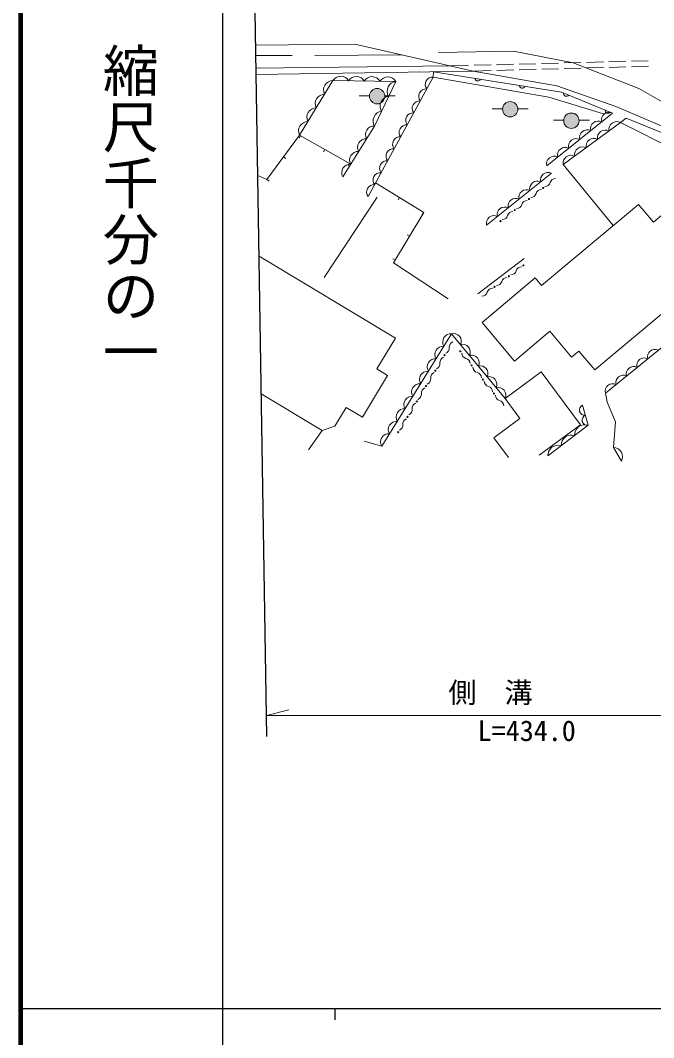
# Model space of a CAD drawing. Units: millimetres, scale not verified. Extents: x 40000 to 680000, y 20000 to 380000.
# Drawn here: x 40000 to 96374, y 202409 to 292980 of the extents above; entities that cross this region are included whole.
import ezdxf
from ezdxf.enums import TextEntityAlignment as Align

# ---------------------------------------------------------------- set-up
doc = ezdxf.new("R2010")
doc.units = ezdxf.units.MM
doc.header["$LTSCALE"] = 1000
for name, color, linetype, lineweight in [('M-BGD', 7, 'Continuous', 13), ('M-BMK-SRVR', 3, 'Continuous', 25), ('M-STR-HTXT', 7, 'Continuous', 13), ('M-TTL', 2, 'Continuous', 140), ('M-TTL-BAND', 7, 'Continuous', 25)]:
    doc.layers.add(name, color=color, linetype=linetype, lineweight=lineweight)
doc.styles.add('@ＭＳ ゴシック', font='')
doc.styles.add('ＭＳ ゴシック', font='')
doc.styles.get('@ＭＳ ゴシック').set_extended_font_data('@MS Gothic')
doc.styles.get('ＭＳ ゴシック').set_extended_font_data('MS Gothic')

msp = doc.modelspace()

# ---------------------------------------------------------------- hatches: boundary and pattern name
at = {"layer": 'M-BGD'}
for points in [[(72444, 286231, 0.97359), (71079, 286267, 0.01338), (71078, 286231, 1)], [(84287, 285064, 0.97359), (82923, 285101, 0.01338), (82922, 285064, 1)], [(89731, 284047, 0.97359), (88366, 284084, 0.01338), (88365, 284047, 1)]]:
    msp.add_hatch(color=256, dxfattribs=at).paths.add_polyline_path(points)

# ---------------------------------------------------------------- linework, layer by layer
for p, q in [((69760, 290854), (60939, 290763)), ((80318, 288461), (69760, 290854)), ((64197, 289852), (60954, 289837)), ((66201, 289862), (73977, 289898)), ((77227, 290106), (83886, 290226)), ((83886, 290226), (89210, 289205)), ((78286, 288921), (79899, 288964)), ((80399, 288977), (81899, 289017)), ((82398, 289030), (83898, 289069)), ((84398, 289082), (85897, 289122)), ((86397, 289135), (87897, 289174)), ((88396, 289188), (89896, 289227)), ((89210, 289205), (95059, 286913)), ((90396, 289240), (91895, 289280)), ((92395, 289293), (93894, 289332)), ((94394, 289346), (95894, 289385)), ((60972, 288730), (78286, 288921)), ((60981, 288162), (80318, 288461)), ((76763, 288406), (76760, 287935)), ((80318, 288461), (81914, 288505)), ((87765, 287145), (80318, 288461)), ((82413, 288519), (83913, 288560)), ((84413, 288574), (85912, 288615)), ((86412, 288629), (87911, 288670)), ((88411, 288684), (89910, 288725)), ((90410, 288739), (91910, 288780)), ((92410, 288794), (93909, 288835)), ((94409, 288849), (95908, 288890)), ((76760, 287935), (70957, 277288)), ((87041, 286139), (76760, 287935)), ((92999, 285321), (87765, 287145)), ((70165, 286267), (71079, 286267)), ((72458, 286267), (73372, 286267)), ((95059, 286913), (110970, 277741)), ((91906, 284643), (87041, 286139)), ((100057, 282300), (92999, 285321)), ((82009, 285100), (82923, 285101)), ((84302, 285100), (85216, 285101)), ((92724, 284730), (86862, 280037)), ((87452, 284083), (88366, 284084)), ((93417, 283885), (88328, 280137)), ((89745, 284083), (90659, 284084)), ((93417, 283885), (93913, 284285)), ((103765, 278661), (93417, 283885)), ((64939, 282704), (64816, 282487)), ((63429, 280815), (63630, 280667)), ((67117, 281478), (66994, 281260)), ((69295, 280251), (69173, 280033)), ((88328, 280137), (92778, 274708)), ((61945, 278803), (61128, 279163)), ((87281, 279360), (81509, 274754)), ((61945, 278803), (62146, 278655)), ((71622, 278507), (71491, 278293)), ((67056, 270095), (71767, 277229)), ((73755, 277203), (73625, 276990)), ((86402, 269373), (95036, 276598)), ((95036, 276598), (96353, 275024)), ((96353, 275024), (98249, 276611)), ((75888, 275900), (75758, 275686)), ((74648, 273767), (74434, 273896)), ((61244, 271996), (73380, 264691)), ((73362, 271624), (73148, 271752)), ((80732, 268630), (84859, 271770)), ((73226, 271396), (78095, 268191)), ((102577, 271438), (91125, 261855)), ((81102, 266094), (85834, 270053)), ((85834, 270053), (86402, 269373)), ((101480, 267443), (92089, 259787)), ((83984, 262650), (81102, 266094)), ((73380, 264691), (71725, 261943)), ((87145, 265295), (83984, 262650)), ((89069, 262995), (87145, 265295)), ((89717, 263538), (89069, 262995)), ((91125, 261855), (89717, 263538)), ((71725, 261943), (72678, 261369)), ((72678, 261369), (70443, 257657)), ((86372, 261691), (83145, 259313)), ((89858, 256961), (86372, 261691)), ((66870, 256464), (61443, 259731)), ((83145, 259313), (84461, 257527)), ((92089, 259787), (92245, 258979)), ((69012, 258519), (68003, 256843)), ((70443, 257657), (69012, 258519)), ((92245, 258979), (92990, 257238)), ((84461, 257527), (82141, 255817)), ((92990, 257238), (92800, 254962)), ((66870, 256464), (65651, 254753)), ((68003, 256843), (66870, 256464)), ((86184, 254254), (89858, 256961)), ((72170, 255061), (70615, 255510)), ((82141, 255817), (83443, 254050)), ((93505, 253725), (92800, 254962))]:
    msp.add_line(p, q, dxfattribs=at)
for points in [[(76763, 288406), (88168, 286595), (92724, 284730)], [(73410, 287536), (67827, 287616), (64856, 282751)], [(73410, 287536), (71536, 283569), (68704, 279042)], [(93913, 284285), (99758, 281884), (104722, 279391), (116412, 272258), (125057, 266656)], [(61945, 278803), (64856, 282751), (69417, 280182)], [(71622, 278507), (75917, 275882), (73226, 271396)], [(83145, 259313), (78391, 265080), (72170, 255061)], [(90052, 258720), (90531, 256925), (86962, 254194)]]:
    msp.add_lwpolyline(points, dxfattribs=at)
for centre, radius in [((71761, 286231), 683), ((83604, 285064), 683), ((89048, 284047), 683), ((86540, 278054), 50), ((85275, 277074), 50), ((84010, 276094), 50), ((82746, 275114), 50), ((84777, 271163), 50), ((83494, 270208), 50), ((82210, 269253), 50), ((77765, 263167), 50), ((79169, 263511), 50), ((76940, 261796), 50), ((80166, 262260), 50), ((81164, 261009), 50), ((76114, 260425), 50), ((75289, 259055), 50), ((82161, 259758), 50), ((74464, 257684), 50), ((73638, 256313), 50)]:
    msp.add_circle(centre, radius, dxfattribs=at)
for centre, radius, start, end in [((67827, 286781), 835, 89.97287, 207.206), ((68519, 287197), 809, 29.5451, 148.81799), ((69915, 287177), 809, 29.5451, 148.81799), ((71311, 287157), 809, 29.5451, 148.81799), ((72706, 287137), 809, 29.5451, 148.81799), ((73521, 286675), 869, 97.36518, 212.06629), ((76697, 287279), 660, 84.58131, 218.24288), ((80722, 287834), 256, 183.65797, 338.2972), ((84673, 287207), 256, 183.65797, 338.2972), ((67084, 285565), 835, 89.97287, 207.206), ((72897, 285352), 869, 97.36518, 212.06629), ((76117, 286214), 660, 84.58131, 218.24288), ((88608, 286476), 256, 170.41455, 325.05378), ((75537, 285149), 660, 84.58131, 218.24288), ((66341, 284349), 835, 89.97287, 207.206), ((72272, 284030), 869, 97.36518, 212.06629), ((74957, 284084), 660, 84.58131, 218.24288), ((92417, 284113), 689, 63.49708, 193.85422), ((92310, 284960), 256, 170.41455, 325.05378), ((65599, 283133), 835, 89.97287, 207.206), ((71484, 282814), 757, 86.09514, 209.84873), ((74377, 283020), 660, 84.58131, 218.24288), ((91440, 283331), 689, 63.49708, 193.85422), ((93086, 283269), 699, 61.71353, 191.02618), ((73796, 281955), 660, 84.58131, 218.24288), ((90463, 282549), 689, 63.49708, 193.85422), ((92068, 282520), 699, 61.71353, 191.02618), ((70776, 281682), 757, 86.09514, 209.84873), ((89486, 281767), 689, 63.49708, 193.85422), ((90032, 281020), 699, 61.71353, 191.02618), ((91050, 281770), 699, 61.71353, 191.02618), ((70069, 280551), 757, 86.09514, 209.84873), ((73216, 280890), 660, 84.58131, 218.24288), ((87532, 280203), 689, 63.49708, 193.85422), ((88509, 280985), 689, 63.49708, 193.85422), ((89014, 280271), 699, 61.71353, 191.02618), ((69361, 279419), 757, 86.09514, 209.84873), ((72636, 279826), 660, 84.58131, 218.24288), ((72056, 278761), 660, 84.58131, 218.24288), ((86971, 278762), 673, 62.53957, 194.63508), ((71475, 277696), 660, 84.58131, 218.24288), ((86009, 277994), 673, 62.53957, 194.63508), ((86691, 278676), 500, 270.89318, 344.63298), ((87655, 278411), 500, 90.89318, 164.63298), ((85047, 277227), 673, 62.53957, 194.63508), ((85426, 277696), 500, 270.89318, 344.63298), ((86390, 277431), 500, 90.89318, 164.63298), ((83122, 275691), 673, 62.53957, 194.63508), ((84085, 276459), 673, 62.53957, 194.63508), ((84161, 276717), 500, 270.89318, 344.63298), ((85125, 276452), 500, 90.89318, 164.63298), ((82160, 274924), 673, 62.53957, 194.63508), ((82896, 275737), 500, 270.89318, 344.63298), ((83860, 275472), 500, 90.89318, 164.63298), ((84615, 270544), 500, 89.78902, 163.52882), ((83331, 269589), 500, 89.78902, 163.52882), ((83656, 270827), 500, 269.78902, 343.52882), ((82048, 268633), 500, 89.78902, 163.52882), ((82373, 269872), 500, 269.78902, 343.52882), ((81089, 268917), 500, 269.78902, 343.52882), ((78332, 264346), 737, 85.35479, 210.97329), ((78568, 264419), 685, 334.07501, 104.91189), ((77640, 263233), 737, 85.35479, 210.97329), ((77681, 263801), 500, 292.07177, 5.81156), ((78676, 263903), 500, 112.07177, 185.81156), ((79360, 263457), 685, 334.07501, 104.91189), ((96479, 263031), 659, 62.32063, 196.05917), ((76949, 262120), 737, 85.35479, 210.97329), ((77850, 262532), 500, 112.07177, 185.81156), ((79793, 263370), 500, 181.69205, 255.43185), ((79542, 262402), 500, 1.69205, 75.43185), ((80152, 262496), 685, 334.07501, 104.91189), ((95540, 262266), 659, 62.32063, 196.05917), ((76855, 262431), 500, 292.07177, 5.81156), ((80791, 262119), 500, 181.69205, 255.43185), ((80944, 261535), 685, 334.07501, 104.91189), ((94600, 261500), 659, 62.32063, 196.05917), ((76258, 261007), 737, 85.35479, 210.97329), ((76030, 261060), 500, 292.07177, 5.81156), ((77025, 261161), 500, 112.07177, 185.81156), ((80539, 261151), 500, 1.69205, 75.43185), ((81788, 260868), 500, 181.69205, 255.43185), ((81737, 260573), 685, 334.07501, 104.91189), ((93661, 260735), 659, 62.32063, 196.05917), ((75567, 259893), 737, 85.35479, 210.97329), ((76199, 259791), 500, 112.07177, 185.81156), ((81537, 259900), 500, 1.69205, 75.43185), ((82529, 259612), 685, 334.07501, 104.91189), ((92722, 259969), 659, 62.32063, 196.05917), ((74876, 258780), 737, 85.35479, 210.97329), ((75204, 259689), 500, 292.07177, 5.81156), ((82785, 259617), 500, 181.69205, 255.43185), ((82534, 258649), 500, 1.69205, 75.43185), ((74184, 257667), 737, 85.35479, 210.97329), ((74379, 258319), 500, 292.07177, 5.81156), ((75374, 258420), 500, 112.07177, 185.81156), ((90239, 258289), 470, 113.44048, 276.42236), ((73493, 256554), 737, 85.35479, 210.97329), ((74548, 257049), 500, 112.07177, 185.81156), ((90478, 257392), 470, 113.44048, 276.42236), ((73553, 256948), 500, 292.07177, 5.81156), ((90240, 256072), 901, 71.22476, 183.63346), ((72802, 255440), 737, 85.35479, 210.97329), ((89051, 255162), 901, 71.22476, 183.63346), ((87861, 254251), 901, 71.22476, 183.63346), ((92777, 254129), 833, 330.98461, 88.37237)]:
    msp.add_arc(centre, radius, start, end, dxfattribs=at)
at = {"layer": 'M-BMK-SRVR'}
msp.add_line((61939, 229218), (60890, 293786), dxfattribs=at)
at = {"layer": 'M-STR-HTXT'}
for q in [(63909, 231599), (105954, 231099)]:
    msp.add_line((61909, 231099), q, dxfattribs=at)
at = {"layer": 'M-TTL'}
msp.add_line((40000, 380000), (40000, 20000), dxfattribs=at)
at = {"layer": 'M-TTL-BAND'}
for p, q in [((58000, 370000), (58000, 20000)), ((40000, 205000), (579000, 205000)), ((68000, 205000), (68000, 204000))]:
    msp.add_line(p, q, dxfattribs=at)

# ---------------------------------------------------------------- texts
at = {"layer": 'M-STR-HTXT', "style": 'ＭＳ ゴシック'}
for s, p in [('側\u3000溝', (78099, 231667)), ('L=434.0', (80713, 228270))]:
    msp.add_text(s, height=1833, dxfattribs=at).set_placement(p, align=Align.BOTTOM_LEFT)
at = {"layer": 'M-TTL-BAND', "style": '@ＭＳ ゴシック'}
msp.add_text('縮尺千分の一', height=3666, rotation=270, dxfattribs=at).set_placement((49777, 261030), align=Align.MIDDLE_RIGHT)

doc.saveas('drawing.dxf')
